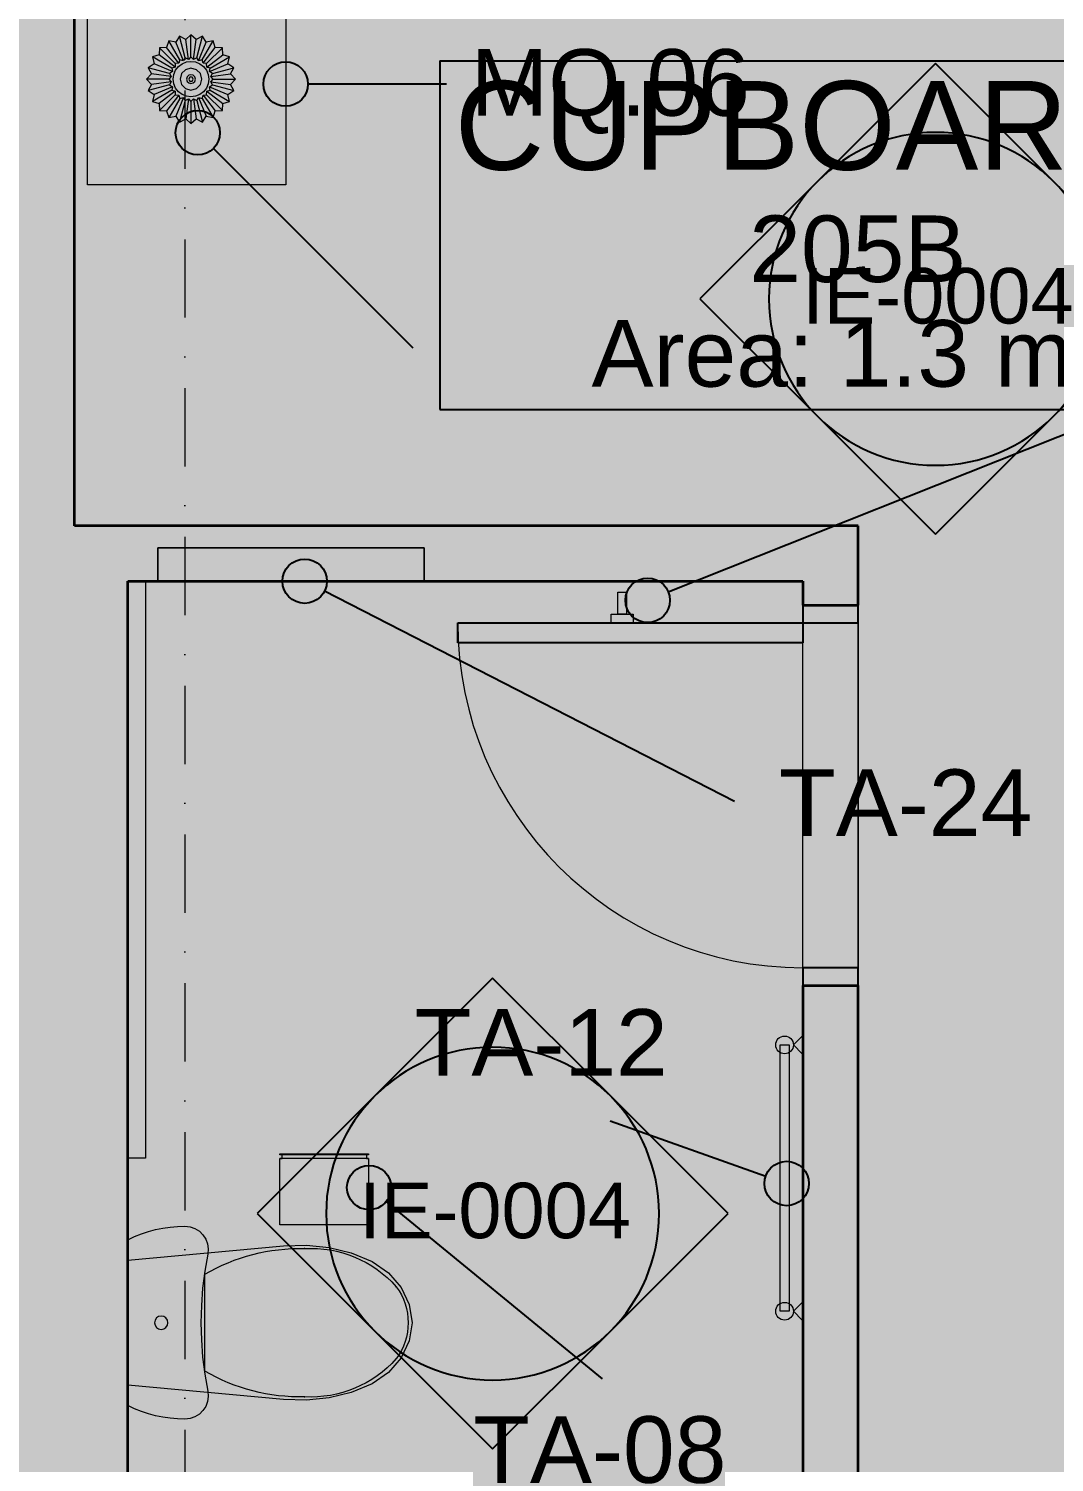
# Model space of a CAD drawing. Header units: millimetres. Extents: x -4040 to 97987, y -17467 to 39515.
# Drawn here: x 7998 to 10308, y 8986 to 12216 of the extents above; entities that cross this region are included whole.
import ezdxf
from ezdxf.enums import TextEntityAlignment as Align

# ---------------------------------------------------------------- set-up
doc = ezdxf.new("R2010")
doc.units = ezdxf.units.MM
doc.header["$MEASUREMENT"] = 0
doc.linetypes.add('Dot & Dashed', pattern=[335.138881, 176.388884, -88.194442, 0, -70.555556])
for name, color, linetype in [('A-Zz_20_10_90-T_TextFFEInternal', 7, 'Continuous'), ('A-Zz_60_50_30-P_MarkerInteriorElevation', 7, 'Continuous'), ('NewA-Ee_25_10-M_WallsInternal', 7, 'Continuous'), ('NewA-Ee_30_40-M_Floors', 7, 'Continuous'), ('NewA-Ee_40_20-M_GeneralFFAndEInternalEquipment', 7, 'Continuous'), ('NewA-Ee_40_20-M_GeneralFFAndEInternalMovable', 7, 'Continuous'), ('NewA-Ee_40_20-M_GeneralFFAndEInternalSanitary', 7, 'Continuous'), ('NewA-SL-M_SpacesInternal', 7, 'Continuous'), ('NewA-Ss_30_25-M_CeilingAndSoffitSystems', 7, 'Continuous'), ('NewA-Zz_20_10_90-T_TextFFEInternal', 7, 'Continuous'), ('NewA-Zz_35_40_80-M_GridStructural', 7, 'Continuous'), ('NewA-Zz_50_90_00-M_GrossInternal', 7, 'Continuous')]:
    doc.layers.add(name, color=color, linetype=linetype)
doc.styles.add('GENERATED_STYLE_1', font='')
doc.styles.get('GENERATED_STYLE_1').set_extended_font_data('Arial')

# ---------------------------------------------------------------- blocks, each defined once
blk = doc.blocks.new('Slab_1_2', base_point=(32250, 6550.5))
at = {"layer": 'NewA-Ee_30_40-M_Floors', "linetype": 'Continuous', "lineweight": 13}
blk.add_hatch(color=254, dxfattribs=at).paths.add_polyline_path([(32250, 6550.5), (32250, 12847.7), (34699.7, 12847.7), (34699.7, 15099.7), (150.3, 15099.7), (150.3, 6550.5)])
blk = doc.blocks.new('BEDROOM_205_8_3', base_point=(9682.7, 14565))
at = {"layer": 'NewA-SL-M_SpacesInternal', "color": 253, "linetype": 'Continuous', "lineweight": 13}
for p, q in [((8101.5, 15099.7), (8101.5, 11096.4)), ((8101.5, 11096.4), (8221.6, 11096.4)), ((8221.6, 11096.4), (9866.7, 11096.4)), ((9866.7, 11096.4), (9866.7, 8145.4))]:
    blk.add_line(p, q, dxfattribs=at)
at = {"layer": 'NewA-SL-M_SpacesInternal', "color": 5, "lineweight": 70, "style": 'GENERATED_STYLE_1'}
for tag, height, p in [('ROOM_NAME', 200, (9682.7, 14872.8)), ('ROOM_NUMBER', 150, (9682.7, 14570)), ('adj_text', 150, (9682.7, 14334.3))]:
    blk.add_attdef(tag, text='', height=height, dxfattribs=at).set_placement(p, align=Align.TOP_CENTER)
blk = doc.blocks.new('BATH_206_11_3', base_point=(8721.8, 7381.5))
at = {"layer": 'NewA-SL-M_SpacesInternal', "color": 253, "linetype": 'Continuous', "lineweight": 13}
for p, q in [((8889.2, 11046.4), (8289.2, 11046.4)), ((8289.2, 11046.4), (8289.2, 10971.4)), ((8889.2, 10971.4), (8889.2, 11046.4)), ((8229, 10971.4), (8221.6, 10971.4)), ((8221.6, 10971.4), (8221.6, 8145.4)), ((8289.2, 10971.4), (8229, 10971.4)), ((9741.7, 10971.4), (8889.2, 10971.4)), ((9741.7, 8439.2), (9741.7, 10971.4))]:
    blk.add_line(p, q, dxfattribs=at)
at = {"layer": 'NewA-SL-M_SpacesInternal', "color": 5, "lineweight": 70, "style": 'GENERATED_STYLE_1'}
for tag, height, p in [('ROOM_NAME', 200, (8721.8, 7689.4)), ('ROOM_NUMBER', 150, (8721.8, 7386.5)), ('adj_text', 150, (8721.8, 7150.8))]:
    blk.add_attdef(tag, text='', height=height, dxfattribs=at).set_placement(p, align=Align.TOP_CENTER)
blk = doc.blocks.new('CUPBOARD 1_205B_13_3', base_point=(9865.7, 11790.4))
at = {"layer": 'NewA-SL-M_SpacesInternal', "linetype": 'Continuous'}
for p, q in [((8924.1, 12144), (8924.1, 11829.7)), ((8924.1, 12144), (10807.3, 12144)), ((10807.3, 12144), (10807.3, 11829.7)), ((8924.1, 11829.7), (8924.1, 11594)), ((10807.3, 11829.7), (10807.3, 11594)), ((8924.1, 11594), (8924.1, 11358.3)), ((10807.3, 11594), (10807.3, 11358.3)), ((8924.1, 11358.3), (10807.3, 11358.3))]:
    blk.add_line(p, q, dxfattribs=at)
at = {"layer": 'NewA-SL-M_SpacesInternal', "color": 253, "linetype": 'Continuous', "lineweight": 13}
for p, q in [((11230.5, 10971.4), (11230.5, 9081)), ((11931.6, 10971.4), (11230.5, 10971.4)), ((11931.6, 9081), (11931.6, 10971.4)), ((11230.5, 9081), (11931.6, 9081))]:
    blk.add_line(p, q, dxfattribs=at)
at = {"layer": 'NewA-SL-M_SpacesInternal', "color": 5, "lineweight": 70, "style": 'GENERATED_STYLE_1'}
for tag, height, p in [('ROOM_NAME', 200, (9865.7, 12098.3)), ('ROOM_NUMBER', 150, (9865.7, 11795.4)), ('adj_text', 150, (9865.7, 11559.7))]:
    blk.add_attdef(tag, text='', height=height, dxfattribs=at).set_placement(p, align=Align.TOP_CENTER)
blk = doc.blocks.new('Slab_10_3', base_point=(8221.6, 8145.4))
at = {"layer": 'NewA-Ss_30_25-M_CeilingAndSoffitSystems', "linetype": 'Continuous', "lineweight": 0}
blk.add_hatch(color=255, dxfattribs=at).paths.add_polyline_path([(8221.6, 8145.4), (9741.7, 8145.4), (9741.7, 10971.4), (8221.6, 10971.4)])
at = {"layer": 'NewA-Ss_30_25-M_CeilingAndSoffitSystems', "color": 6, "linetype": 'Continuous', "lineweight": 13, "flags": 128}
blk.add_lwpolyline([(8221.6, 8145.4), (9741.7, 8145.4), (9741.7, 10971.4), (8221.6, 10971.4)], close=True, dxfattribs=at)
blk = doc.blocks.new('Slab_12_3', base_point=(8101.5, 15099.7))
at = {"layer": 'NewA-Ss_30_25-M_CeilingAndSoffitSystems', "linetype": 'Continuous', "lineweight": 0}
blk.add_hatch(color=255, dxfattribs=at).paths.add_polyline_path([(8101.5, 15099.7), (8101.5, 11096.4), (9866.7, 11096.4), (9866.7, 8145.4), (11105.5, 8145.4), (11105.5, 11096.4), (11931.6, 11096.4), (11931.6, 15099.7)])
at = {"layer": 'NewA-Ss_30_25-M_CeilingAndSoffitSystems', "color": 6, "linetype": 'Continuous', "lineweight": 13, "flags": 128}
blk.add_lwpolyline([(8101.5, 15099.7), (11931.6, 15099.7), (11931.6, 11096.4), (11105.5, 11096.4), (11105.5, 8145.4), (9866.7, 8145.4), (9866.7, 11096.4), (8101.5, 11096.4)], close=True, dxfattribs=at)
blk = doc.blocks.new('Wall_18_3', base_point=(7951.5, 15099.7))
at = {"layer": 'NewA-Ee_25_10-M_WallsInternal', "linetype": 'Continuous', "lineweight": 13}
blk.add_hatch(color=6, dxfattribs=at).paths.add_polyline_path([(7951.5, 11096.4), (8101.5, 11096.4), (8101.5, 15099.7), (7951.5, 15099.7)])
at = {"layer": 'NewA-Ee_25_10-M_WallsInternal', "color": 92, "linetype": 'Continuous', "lineweight": 35, "flags": 128}
blk.add_lwpolyline([(8101.5, 11096.4), (8101.5, 15099.7)], dxfattribs=at)
blk = doc.blocks.new('Wall_20_3', base_point=(9866.7, 11096.4))
at = {"layer": 'NewA-Ee_25_10-M_WallsInternal', "linetype": 'Continuous', "lineweight": 13}
blk.add_hatch(color=6, dxfattribs=at).paths.add_polyline_path([(9866.7, 11096.4), (8221.6, 11096.4), (8221.6, 10971.4), (9741.7, 10971.4)])
at = {"layer": 'NewA-Ee_25_10-M_WallsInternal', "color": 92, "linetype": 'Continuous', "lineweight": 35, "flags": 128}
for points in [[(9866.7, 11096.4), (8221.6, 11096.4)], [(8221.6, 10971.4), (9741.7, 10971.4)]]:
    blk.add_lwpolyline(points, dxfattribs=at)
blk = doc.blocks.new('Wall Niche Rectangular 19')
at = {"layer": 'NewA-Ee_25_10-M_WallsInternal', "color": 92, "linetype": 'Continuous', "lineweight": 35}
for p, q in [((-300, 0), (-300, -75)), ((300, 0), (-300, 0)), ((300, -75), (300, 0)), ((-300, -75), (300, -75))]:
    blk.add_line(p, q, dxfattribs=at)
at = {"layer": 'NewA-Ee_25_10-M_WallsInternal', "linetype": 'Continuous'}
blk.add_line((-300, 0), (300, 0), dxfattribs=at)
blk = doc.blocks.new('Wall_21_3', base_point=(8229, 11096.4))
at = {"layer": 'NewA-Ee_25_10-M_WallsInternal', "linetype": 'Continuous', "lineweight": 13}
blk.add_hatch(color=6, dxfattribs=at).paths.add_polyline_path([(8229, 11096.4), (6176.5, 11096.4), (6301.5, 10971.4), (7154, 10971.4), (7154, 11046.4), (7754, 11046.4), (7754, 10971.4), (8229, 10971.4)])
at = {"layer": 'NewA-Ee_25_10-M_WallsInternal', "color": 92, "linetype": 'Continuous', "lineweight": 35}
for p, q in [((7754, 11046.4), (7154, 11046.4)), ((7154, 10971.4), (7154, 11046.4)), ((7754, 10971.4), (7754, 11046.4))]:
    blk.add_line(p, q, dxfattribs=at)
at = {"layer": 'NewA-Ee_25_10-M_WallsInternal', "color": 92, "linetype": 'Continuous', "lineweight": 35, "flags": 128}
for points in [[(7951.5, 11096.4), (6176.5, 11096.4)], [(8229, 11096.4), (8101.5, 11096.4)], [(6301.5, 10971.4), (7154, 10971.4)], [(7754, 10971.4), (7821.6, 10971.4)], [(8221.6, 10971.4), (8229, 10971.4)]]:
    blk.add_lwpolyline(points, dxfattribs=at)
at = {"layer": 'NewA-Ee_25_10-M_WallsInternal', "linetype": 'Continuous', "zscale": 1000, "rotation": 180}
blk.add_blockref('Wall Niche Rectangular 19', (7454, 10971.4), dxfattribs=at)
blk = doc.blocks.new('Door 19_5')
at = {"layer": 'NewA-Ee_25_10-M_WallsInternal', "linetype": 'Continuous', "lineweight": 13}
for points in [[(388.5, 777), (343.5, 777), (343.5, 0), (388.5, 0)], [(-388.5, -125), (-388.5, 0), (-428.5, 0), (-428.5, -125)], [(428.5, -125), (428.5, 0), (388.5, 0), (388.5, -125)]]:
    blk.add_hatch(color=255, dxfattribs=at).paths.add_polyline_path(points)
at = {"layer": 'NewA-Ee_25_10-M_WallsInternal', "linetype": 'Continuous'}
for p, q in [((343.5, 0), (343.5, 777)), ((343.5, 777), (388.5, 777)), ((388.5, 777), (388.5, 0)), ((-388.5, 0), (-428.5, 0)), ((-428.5, 0), (-428.5, -125)), ((-388.5, -125), (-388.5, 0)), ((388.5, 0), (343.5, 0)), ((428.5, 0), (388.5, 0)), ((388.5, 0), (388.5, -125)), ((428.5, -125), (428.5, 0)), ((-428.5, -125), (-388.5, -125)), ((388.5, -125), (428.5, -125))]:
    blk.add_line(p, q, dxfattribs=at)
at = {"layer": 'NewA-Ee_25_10-M_WallsInternal', "color": 92, "linetype": 'Continuous', "lineweight": 35}
for p, q in [((-428.5, 0), (-428.5, -125)), ((428.5, 0), (428.5, -125))]:
    blk.add_line(p, q, dxfattribs=at)
at = {"layer": 'NewA-Ee_25_10-M_WallsInternal', "color": 6, "linetype": 'Continuous', "lineweight": 13}
blk.add_arc((388.5, 0), 777, 90, 180, dxfattribs=at)
blk = doc.blocks.new('Wall_22_3', base_point=(9866.7, 11096.4))
at = {"layer": 'NewA-Ee_25_10-M_WallsInternal', "linetype": 'Continuous', "lineweight": 13}
for points in [[(9741.7, 10917.6), (9866.7, 10917.6), (9866.7, 11096.4), (9741.7, 10971.4)], [(9741.7, 10060.6), (9741.7, 8145.4), (9866.7, 8145.4), (9866.7, 10060.6)]]:
    blk.add_hatch(color=6, dxfattribs=at).paths.add_polyline_path(points)
at = {"layer": 'NewA-Ee_25_10-M_WallsInternal', "color": 92, "linetype": 'Continuous', "lineweight": 35}
for p, q in [((9741.7, 10917.6), (9866.7, 10917.6)), ((9741.7, 10060.6), (9866.7, 10060.6))]:
    blk.add_line(p, q, dxfattribs=at)
at = {"layer": 'NewA-Ee_25_10-M_WallsInternal', "color": 92, "linetype": 'Continuous', "lineweight": 35, "flags": 128}
for points in [[(9866.7, 10917.6), (9866.7, 11096.4)], [(9741.7, 10971.4), (9741.7, 10917.6)], [(9741.7, 10060.6), (9741.7, 8145.4)], [(9866.7, 8145.4), (9866.7, 10060.6)]]:
    blk.add_lwpolyline(points, dxfattribs=at)
at = {"layer": 'NewA-Ee_25_10-M_WallsInternal', "linetype": 'Continuous', "zscale": 1000, "rotation": 89.99999999999997}
blk.add_blockref('Door 19_5', (9741.7, 10489.1), dxfattribs=at)
blk = doc.blocks.new('Wall_24_3', base_point=(8221.6, 11096.4))
at = {"layer": 'NewA-Ee_25_10-M_WallsInternal', "linetype": 'Continuous', "lineweight": 13}
blk.add_hatch(color=6, dxfattribs=at).paths.add_polyline_path([(7821.6, 10971.4), (7821.6, 8145.4), (8221.6, 8145.4), (8221.6, 10971.4)])
at = {"layer": 'NewA-Ee_25_10-M_WallsInternal', "color": 92, "linetype": 'Continuous', "lineweight": 35, "flags": 128}
for points in [[(7821.6, 10971.4), (7821.6, 8145.4)], [(8221.6, 8145.4), (8221.6, 10971.4)]]:
    blk.add_lwpolyline(points, dxfattribs=at)
blk = doc.blocks.new('Morph_12_3')
at = {"layer": 'NewA-Ee_40_20-M_GeneralFFAndEInternalMovable', "color": 6, "linetype": 'Continuous', "lineweight": 13, "flags": 128}
for points in [[(8313.7, 12189.1), (8308.9, 12173.9)], [(8338.7, 12145.8), (8313.7, 12189.1)], [(8329.2, 12185.7), (8313.7, 12189.1)], [(8337.8, 12199.1), (8329.2, 12185.7)], [(8346.5, 12144.1), (8329.2, 12185.7)], [(8350.7, 12150.8), (8337.8, 12199.1)], [(8351.9, 12191.7), (8337.8, 12199.1)], [(8363.7, 12202.5), (8351.9, 12191.7)], [(8357.8, 12147.1), (8351.9, 12191.7)], [(8375.4, 12191.7), (8363.7, 12202.5)], [(8363.7, 12152.5), (8363.7, 12202.5)], [(8369.6, 12147.1), (8375.4, 12191.7)], [(8389.6, 12199.1), (8375.4, 12191.7)], [(8376.6, 12150.8), (8389.6, 12199.1)], [(8380.9, 12144.1), (8398.1, 12185.7)], [(8388.7, 12145.8), (8413.7, 12189.1)], [(8398.1, 12185.7), (8389.6, 12199.1)], [(8413.7, 12189.1), (8398.1, 12185.7)], [(8418.5, 12173.9), (8413.7, 12189.1)], [(8292.3, 12157.3), (8277.1, 12152.5)], [(8277.1, 12152.5), (8280.5, 12137)], [(8320.4, 12127.5), (8277.1, 12152.5)], [(8293, 12173.2), (8292.3, 12157.3)], [(8328, 12129.9), (8292.3, 12157.3)], [(8308.9, 12173.9), (8293, 12173.2)], [(8328.3, 12137.9), (8293, 12173.2)], [(8336.3, 12138.2), (8308.9, 12173.9)], [(8338.7, 12145.8), (8336.3, 12138.2)], [(8346.5, 12144.1), (8338.7, 12145.8)], [(8350.7, 12150.8), (8346.5, 12144.1)], [(8357.8, 12147.1), (8350.7, 12150.8)], [(8363.7, 12152.5), (8357.8, 12147.1)], [(8369.6, 12147.1), (8363.7, 12152.5)], [(8376.6, 12150.8), (8369.6, 12147.1)], [(8380.9, 12144.1), (8376.6, 12150.8)], [(8388.7, 12145.8), (8380.9, 12144.1)], [(8391.1, 12138.2), (8388.7, 12145.8)], [(8391.1, 12138.2), (8418.5, 12173.9)], [(8399, 12137.9), (8434.4, 12173.2)], [(8399.4, 12129.9), (8435.1, 12157.3)], [(8407, 12127.5), (8450.3, 12152.5)], [(8434.4, 12173.2), (8418.5, 12173.9)], [(8435.1, 12157.3), (8434.4, 12173.2)], [(8450.3, 12152.5), (8435.1, 12157.3)], [(8446.8, 12137), (8450.3, 12152.5)], [(8274.5, 12114.3), (8263.7, 12102.5)], [(8280.5, 12137), (8267.1, 12128.4)], [(8267.1, 12128.4), (8274.5, 12114.3)], [(8315.4, 12115.5), (8267.1, 12128.4)], [(8319.1, 12108.4), (8274.5, 12114.3)], [(8322.1, 12119.7), (8280.5, 12137)], [(8322.1, 12119.7), (8315.4, 12115.5)], [(8315.4, 12115.5), (8319.1, 12108.4)], [(8328, 12129.9), (8320.4, 12127.5)], [(8320.4, 12127.5), (8322.1, 12119.7)], [(8328.3, 12137.9), (8328, 12129.9)], [(8336.3, 12138.2), (8328.3, 12137.9)], [(8342.3, 12114.9), (8339, 12102.5)], [(8351.3, 12123.9), (8342.3, 12114.9)], [(8363.7, 12127.2), (8351.3, 12123.9)], [(8376, 12123.9), (8363.7, 12127.2)], [(8385.1, 12114.9), (8376, 12123.9)], [(8388.4, 12102.5), (8385.1, 12114.9)], [(8399, 12137.9), (8391.1, 12138.2)], [(8399.4, 12129.9), (8399, 12137.9)], [(8407, 12127.5), (8399.4, 12129.9)], [(8405.3, 12119.7), (8446.8, 12137)], [(8405.3, 12119.7), (8407, 12127.5)], [(8412, 12115.5), (8405.3, 12119.7)], [(8408.3, 12108.4), (8412, 12115.5)], [(8408.3, 12108.4), (8452.9, 12114.3)], [(8412, 12115.5), (8460.3, 12128.4)], [(8460.3, 12128.4), (8446.8, 12137)], [(8452.9, 12114.3), (8460.3, 12128.4)], [(8463.7, 12102.5), (8452.9, 12114.3)], [(8263.7, 12102.5), (8274.5, 12090.8)], [(8313.7, 12102.5), (8263.7, 12102.5)], [(8274.5, 12090.8), (8267.1, 12076.6)], [(8315.4, 12089.6), (8267.1, 12076.6)], [(8319.1, 12096.6), (8274.5, 12090.8)], [(8322.1, 12085.3), (8280.5, 12068.1)], [(8319.1, 12108.4), (8313.7, 12102.5)], [(8313.7, 12102.5), (8319.1, 12096.6)], [(8319.1, 12096.6), (8315.4, 12089.6)], [(8315.4, 12089.6), (8322.1, 12085.3)], [(8322.1, 12085.3), (8320.4, 12077.5)], [(8339, 12102.5), (8342.3, 12090.2)], [(8342.3, 12090.2), (8351.3, 12081.1)], [(8351.3, 12081.1), (8363.7, 12077.8)], [(8355, 12107.5), (8353.7, 12102.5)], [(8353.7, 12102.5), (8355, 12097.5)], [(8358.7, 12111.2), (8355, 12107.5)], [(8355, 12097.5), (8358.7, 12093.9)], [(8363.7, 12112.5), (8358.7, 12111.2)], [(8359.4, 12105), (8358.7, 12102.5)], [(8358.7, 12102.5), (8359.4, 12100)], [(8358.7, 12093.9), (8363.7, 12092.5)], [(8361.2, 12106.8), (8359.4, 12105)], [(8359.4, 12100), (8361.2, 12098.2)], [(8363.7, 12107.5), (8361.2, 12106.8)], [(8361.2, 12098.2), (8363.7, 12097.5)], [(8368.7, 12111.2), (8363.7, 12112.5)], [(8366.2, 12106.8), (8363.7, 12107.5)], [(8363.7, 12097.5), (8366.2, 12098.2)], [(8363.7, 12092.5), (8368.7, 12093.9)], [(8363.7, 12077.8), (8376, 12081.1)], [(8368, 12105), (8366.2, 12106.8)], [(8366.2, 12098.2), (8368, 12100)], [(8368.7, 12102.5), (8368, 12105)], [(8368, 12100), (8368.7, 12102.5)], [(8372.3, 12107.5), (8368.7, 12111.2)], [(8368.7, 12093.9), (8372.3, 12097.5)], [(8373.7, 12102.5), (8372.3, 12107.5)], [(8372.3, 12097.5), (8373.7, 12102.5)], [(8376, 12081.1), (8385.1, 12090.2)], [(8385.1, 12090.2), (8388.4, 12102.5)], [(8405.3, 12085.3), (8412, 12089.6)], [(8405.3, 12085.3), (8446.8, 12068.1)], [(8407, 12077.5), (8405.3, 12085.3)], [(8413.7, 12102.5), (8408.3, 12108.4)], [(8408.3, 12096.6), (8413.7, 12102.5)], [(8412, 12089.6), (8408.3, 12096.6)], [(8408.3, 12096.6), (8452.9, 12090.8)], [(8412, 12089.6), (8460.3, 12076.6)], [(8413.7, 12102.5), (8463.7, 12102.5)], [(8452.9, 12090.8), (8463.7, 12102.5)], [(8460.3, 12076.6), (8452.9, 12090.8)], [(8267.1, 12076.6), (8280.5, 12068.1)], [(8320.4, 12077.5), (8277.1, 12052.5)], [(8280.5, 12068.1), (8277.1, 12052.5)], [(8277.1, 12052.5), (8292.3, 12047.7)], [(8328, 12075.1), (8292.3, 12047.7)], [(8328.3, 12067.2), (8293, 12031.8)], [(8336.3, 12066.8), (8308.9, 12031.1)], [(8338.7, 12059.2), (8313.7, 12015.9)], [(8320.4, 12077.5), (8328, 12075.1)], [(8328, 12075.1), (8328.3, 12067.2)], [(8328.3, 12067.2), (8336.3, 12066.8)], [(8346.5, 12060.9), (8329.2, 12019.4)], [(8336.3, 12066.8), (8338.7, 12059.2)], [(8350.7, 12054.2), (8337.8, 12005.9)], [(8338.7, 12059.2), (8346.5, 12060.9)], [(8346.5, 12060.9), (8350.7, 12054.2)], [(8350.7, 12054.2), (8357.8, 12057.9)], [(8357.8, 12057.9), (8351.9, 12013.3)], [(8357.8, 12057.9), (8363.7, 12052.5)], [(8363.7, 12052.5), (8369.6, 12057.9)], [(8363.7, 12052.5), (8363.7, 12002.5)], [(8369.6, 12057.9), (8375.4, 12013.3)], [(8369.6, 12057.9), (8376.6, 12054.2)], [(8376.6, 12054.2), (8380.9, 12060.9)], [(8376.6, 12054.2), (8389.6, 12005.9)], [(8380.9, 12060.9), (8398.1, 12019.4)], [(8380.9, 12060.9), (8388.7, 12059.2)], [(8388.7, 12059.2), (8391.1, 12066.8)], [(8388.7, 12059.2), (8413.7, 12015.9)], [(8391.1, 12066.8), (8399, 12067.2)], [(8391.1, 12066.8), (8418.5, 12031.1)], [(8399, 12067.2), (8399.4, 12075.1)], [(8399, 12067.2), (8434.4, 12031.8)], [(8399.4, 12075.1), (8407, 12077.5)], [(8399.4, 12075.1), (8435.1, 12047.7)], [(8407, 12077.5), (8450.3, 12052.5)], [(8435.1, 12047.7), (8450.3, 12052.5)], [(8446.8, 12068.1), (8460.3, 12076.6)], [(8450.3, 12052.5), (8446.8, 12068.1)], [(8292.3, 12047.7), (8293, 12031.8)], [(8293, 12031.8), (8308.9, 12031.1)], [(8308.9, 12031.1), (8313.7, 12015.9)], [(8313.7, 12015.9), (8329.2, 12019.4)], [(8329.2, 12019.4), (8337.8, 12005.9)], [(8389.6, 12005.9), (8398.1, 12019.4)], [(8398.1, 12019.4), (8413.7, 12015.9)], [(8413.7, 12015.9), (8418.5, 12031.1)], [(8418.5, 12031.1), (8434.4, 12031.8)], [(8434.4, 12031.8), (8435.1, 12047.7)], [(8337.8, 12005.9), (8351.9, 12013.3)], [(8351.9, 12013.3), (8363.7, 12002.5)], [(8363.7, 12002.5), (8375.4, 12013.3)], [(8375.4, 12013.3), (8389.6, 12005.9)]]:
    blk.add_lwpolyline(points, dxfattribs=at)
blk.add_lwpolyline([(8329, 12082.5), (8325.1, 12092.2), (8323.7, 12102.5), (8325.1, 12112.9), (8329, 12122.5), (8335.4, 12130.8), (8343.7, 12137.2), (8353.3, 12141.2), (8363.7, 12142.5), (8374, 12141.2), (8383.7, 12137.2), (8392, 12130.8), (8398.3, 12122.5), (8402.3, 12112.9), (8403.7, 12102.5), (8402.3, 12092.2), (8398.3, 12082.5), (8392, 12074.2), (8383.7, 12067.9), (8374, 12063.9), (8363.7, 12062.5), (8353.3, 12063.9), (8343.7, 12067.9), (8335.4, 12074.2)], close=True, dxfattribs=at)
blk = doc.blocks.new('Standard grid marker')
at = {"layer": 'NewA-Zz_35_40_80-M_GridStructural', "color": 6, "linetype": 'Dot & Dashed', "lineweight": 13}
blk.add_line((1000, 0), (18130.8, 0), dxfattribs=at)
at = {"layer": 'NewA-Zz_35_40_80-M_GridStructural', "style": 'GENERATED_STYLE_1'}
blk.add_attdef('AC_MarkerText_1', text='', height=250, rotation=90, dxfattribs=at).set_placement((-250, 14.3), align=Align.MIDDLE_CENTER)
blk = doc.blocks.new('Rectangular Table 01 19')
at = {"layer": 'NewA-Ee_40_20-M_GeneralFFAndEInternalMovable', "color": 1, "linetype": 'Continuous', "lineweight": 18}
for p, q in [((446.6, 446.6), (0, 446.6)), ((0, 446.6), (0, 0)), ((446.6, 0), (446.6, 446.6)), ((0, 0), (446.6, 0))]:
    blk.add_line(p, q, dxfattribs=at)
blk = doc.blocks.new('Wall Hanging Rack 19')
at = {"layer": 'NewA-Ee_40_20-M_GeneralFFAndEInternalEquipment', "color": 1, "linetype": 'Continuous', "lineweight": 18}
for p, q in [((25, 0), (-25, 0)), ((-25, 0), (-25, -20)), ((25, -20), (25, 0)), ((-25, -20), (25, -20)), ((10, -20), (-10, -20)), ((-10, -20), (-10, -70)), ((10, -70), (10, -20)), ((-10, -70), (10, -70))]:
    blk.add_line(p, q, dxfattribs=at)
blk = doc.blocks.new('Towel Rack 19')
at = {"layer": 'NewA-Ee_40_20-M_GeneralFFAndEInternalEquipment', "color": 1, "linetype": 'Continuous', "lineweight": 18}
for p, q in [((-280, 0), (-320, 0)), ((-320, 0), (-300, -20)), ((-300, -20), (-280, 0)), ((320, 0), (280, 0)), ((280, 0), (300, -20)), ((300, -20), (320, 0)), ((300, -30), (-300, -30)), ((-300, -30), (-300, -50)), ((300, -50), (300, -30)), ((-300, -50), (300, -50))]:
    blk.add_line(p, q, dxfattribs=at)
for centre, start, end in [((-300, -40), 0, 180), ((300, -40), 0, 180), ((-300, -40), 180, 0), ((300, -40), 180, 0)]:
    blk.add_arc(centre, 20, start, end, dxfattribs=at)
blk = doc.blocks.new('Toilet Paper Dispenser 19')
at = {"layer": 'NewA-Ee_40_20-M_GeneralFFAndEInternalEquipment', "color": 1, "linetype": 'Continuous', "lineweight": 18}
for p, q in [((200, 0), (0, 0)), ((0, 0), (0, -2)), ((200, -2), (200, 0)), ((0, -2), (5, -2)), ((0, -2), (200, -2)), ((5, -10), (0, -10)), ((0, -10), (0, -160)), ((0, -10), (200, -10)), ((5, -2), (5, -10)), ((195, -10), (195, -2)), ((195, -2), (200, -2)), ((200, -10), (195, -10)), ((200, -160), (200, -10)), ((0, -160), (200, -160))]:
    blk.add_line(p, q, dxfattribs=at)
blk = doc.blocks.new('Cabinet Wall Single Door 19')
at = {"layer": 'NewA-Ee_40_20-M_GeneralFFAndEInternalEquipment', "color": 1, "linetype": 'Continuous', "lineweight": 18}
for p, q in [((600, 75), (0, 75)), ((0, 75), (0, 0)), ((600, 0), (600, 75)), ((0, 0), (600, 0))]:
    blk.add_line(p, q, dxfattribs=at)
blk = doc.blocks.new('WC 19')
at = {"layer": 'NewA-Ee_40_20-M_GeneralFFAndEInternalSanitary', "color": 1, "linetype": 'Continuous', "lineweight": 18}
for p, q in [((-186.8, -25), (-193.9, -40.1)), ((186.8, -25), (-186.8, -25)), ((-141, -25), (-173.3, -375.4)), ((141, -25), (-141, -25)), ((173.3, -375.4), (141, -25)), ((193.9, -40.1), (186.8, -25)), ((-200.1, -55.5), (-205.4, -71.3)), ((-193.9, -40.1), (-200.1, -55.5)), ((200.1, -55.5), (193.9, -40.1)), ((205.4, -71.3), (200.1, -55.5)), ((-209.7, -87.4), (-213.1, -103.7)), ((-205.4, -71.3), (-209.7, -87.4)), ((209.7, -87.4), (205.4, -71.3)), ((213.1, -103.7), (209.7, -87.4)), ((-215.5, -120.2), (-217, -136.8)), ((-213.1, -103.7), (-215.5, -120.2)), ((215.5, -120.2), (213.1, -103.7)), ((217, -136.8), (215.5, -120.2)), ((-217, -136.8), (-217.5, -153.5)), ((-217.5, -153.5), (-216.2, -165)), ((216.2, -165), (217.5, -153.5)), ((217.5, -153.5), (217, -136.8)), ((-216.2, -165), (-212.4, -176)), ((-212.4, -176), (-206.3, -185.9)), ((-206.3, -185.9), (-198.2, -194.1)), ((-116.2, -198.2), (-77.6, -193.3)), ((-77.6, -193.3), (-38.9, -190.4)), ((-38.9, -190.4), (0, -189.4)), ((0, -189.4), (38.9, -190.4)), ((38.9, -190.4), (77.6, -193.3)), ((77.6, -193.3), (116.2, -198.2)), ((198.2, -194.1), (206.3, -185.9)), ((206.3, -185.9), (212.4, -176)), ((212.4, -176), (216.2, -165)), ((-198.2, -194.1), (-188.5, -200.5)), ((-188.5, -200.5), (-177.6, -204.5)), ((-177.6, -204.5), (-166.1, -206)), ((-166.1, -206), (-154.5, -205)), ((-154.5, -205), (-116.2, -198.2)), ((0, -198), (-108.9, -198)), ((108.9, -198), (0, -198)), ((116.2, -198.2), (154.5, -205)), ((154.5, -205), (166.1, -206)), ((166.1, -206), (177.6, -204.5)), ((177.6, -204.5), (188.5, -200.5)), ((188.5, -200.5), (198.2, -194.1)), ((-173.3, -375.4), (-174.9, -427.1)), ((174.9, -427.1), (173.3, -375.4)), ((-174.9, -427.1), (-169.4, -478.4)), ((169.4, -478.4), (174.9, -427.1)), ((-169.4, -478.4), (-157, -528.2)), ((157, -528.2), (169.4, -478.4)), ((-157, -528.2), (-138, -575.1)), ((138, -575.1), (157, -528.2)), ((-138, -575.1), (-112.4, -612.3)), ((112.4, -612.3), (138, -575.1)), ((-112.4, -612.3), (-79.4, -640.8)), ((79.4, -640.8), (112.4, -612.3)), ((-79.4, -640.8), (-41, -658.8)), ((41, -658.8), (79.4, -640.8)), ((81.1, -629.6), (81.1, -629.6)), ((-41, -658.8), (0, -665)), ((0, -656.4), (0, -656.4)), ((0, -665), (41, -658.8))]:
    blk.add_line(p, q, dxfattribs=at)
blk.add_circle((0, -100), 15, dxfattribs=at)
for centre, radius, start, end in [((258.1, -412.9), 425.4, 149.6518, 181.3539), ((-258.1, -412.9), 425.4, 358.6461, 30.3482), ((89.5, -437.3), 257, 176.8048, 228.4245), ((-89.5, -437.3), 257, 311.5755, 3.1952), ((0.8, -517.8), 138.6, 233.7772, 269.6644), ((-0.8, -517.8), 138.6, 270.3356, 306.2228)]:
    blk.add_arc(centre, radius, start, end, dxfattribs=at)
for p in [(108.9, -198), (-167, -423), (167, -423), (-81.1, -629.6)]:
    blk.add_point(p, dxfattribs=at)
blk = doc.blocks.new('Mirror 19_3')
at = {"layer": 'NewA-Ee_40_20-M_GeneralFFAndEInternalEquipment', "color": 1, "linetype": 'Continuous', "lineweight": 18}
for p, q in [((1300, 40), (0, 40)), ((0, 40), (0, 0)), ((1300, 40), (0, 40)), ((0, 40), (0, 0)), ((1300, 0), (1300, 40)), ((1300, 0), (1300, 40)), ((0, 0), (1300, 0)), ((0, 0), (1300, 0))]:
    blk.add_line(p, q, dxfattribs=at)
blk = doc.blocks.new('Line_7_3', base_point=(8939.6, 12091.5))
at = {"layer": 'NewA-Zz_20_10_90-T_TextFFEInternal', "linetype": 'Continuous'}
blk.add_hatch(color=256, dxfattribs=at).paths.add_polyline_path([(8627, 12091.5), (8623.1, 12110.7), (8612.3, 12126.9), (8596.1, 12137.7), (8577, 12141.5), (8557.8, 12137.7), (8541.6, 12126.9), (8530.8, 12110.7), (8527, 12091.5), (8530.8, 12072.4), (8541.6, 12056.2), (8557.8, 12045.3), (8577, 12041.5), (8596.1, 12045.3), (8612.3, 12056.2), (8623.1, 12072.4)])
blk.add_line((8939.6, 12091.5), (8627, 12091.5), dxfattribs=at)
blk.add_circle((8577, 12091.5), 50, dxfattribs=at)
blk = doc.blocks.new('Line_8_3', base_point=(8864.4, 11496.4))
at = {"layer": 'NewA-Zz_20_10_90-T_TextFFEInternal', "linetype": 'Continuous'}
blk.add_hatch(color=256, dxfattribs=at).paths.add_polyline_path([(8429, 11981.9), (8425.2, 12001), (8414.3, 12017.2), (8398.1, 12028.1), (8379, 12031.9), (8359.8, 12028.1), (8343.6, 12017.2), (8332.8, 12001), (8329, 11981.9), (8332.8, 11962.8), (8343.6, 11946.5), (8359.8, 11935.7), (8379, 11931.9), (8398.1, 11935.7), (8414.3, 11946.5), (8425.2, 11962.8)])
blk.add_line((8864.4, 11496.4), (8414.3, 11946.5), dxfattribs=at)
blk.add_circle((8379, 11981.9), 50, dxfattribs=at)
blk = doc.blocks.new('Line_17_3', base_point=(9290.9, 9174.2))
at = {"layer": 'NewA-Zz_20_10_90-T_TextFFEInternal', "linetype": 'Continuous'}
blk.add_hatch(color=256, dxfattribs=at).paths.add_polyline_path([(8815, 9605.2), (8811.2, 9624.4), (8800.3, 9640.6), (8784.1, 9651.4), (8765, 9655.2), (8745.8, 9651.4), (8729.6, 9640.6), (8718.8, 9624.4), (8715, 9605.2), (8718.8, 9586.1), (8729.6, 9569.9), (8745.8, 9559), (8765, 9555.2), (8784.1, 9559), (8800.3, 9569.9), (8811.2, 9586.1)])
blk.add_line((9290.9, 9174.2), (8803.6, 9573.5), dxfattribs=at)
blk.add_circle((8765, 9605.2), 50, dxfattribs=at)
blk = doc.blocks.new('Line_18_3', base_point=(9587.8, 10475.4))
at = {"layer": 'NewA-Zz_20_10_90-T_TextFFEInternal', "linetype": 'Continuous'}
blk.add_hatch(color=256, dxfattribs=at).paths.add_polyline_path([(8669.8, 10971.4), (8666, 10990.5), (8655.1, 11006.7), (8638.9, 11017.6), (8619.8, 11021.4), (8600.7, 11017.6), (8584.4, 11006.7), (8573.6, 10990.5), (8569.8, 10971.4), (8573.6, 10952.2), (8584.4, 10936), (8600.7, 10925.2), (8619.8, 10921.4), (8638.9, 10925.2), (8655.1, 10936), (8666, 10952.2)])
blk.add_line((9587.8, 10475.4), (8664.3, 10948.6), dxfattribs=at)
blk.add_circle((8619.8, 10971.4), 50, dxfattribs=at)
blk = doc.blocks.new('Line_19_3', base_point=(10438.6, 11344.9))
at = {"layer": 'NewA-Zz_20_10_90-T_TextFFEInternal', "linetype": 'Continuous'}
blk.add_hatch(color=256, dxfattribs=at).paths.add_polyline_path([(9442.4, 10928.3), (9438.6, 10947.4), (9427.7, 10963.7), (9411.5, 10974.5), (9392.4, 10978.3), (9373.2, 10974.5), (9357, 10963.7), (9346.2, 10947.4), (9342.4, 10928.3), (9346.2, 10909.2), (9357, 10892.9), (9373.2, 10882.1), (9392.4, 10878.3), (9411.5, 10882.1), (9427.7, 10892.9), (9438.6, 10909.2)])
blk.add_line((10438.6, 11344.9), (9438.8, 10946.8), dxfattribs=at)
blk.add_circle((9392.4, 10928.3), 50, dxfattribs=at)
blk = doc.blocks.new('Line_20_3', base_point=(9307.8, 9755.8))
at = {"layer": 'NewA-Zz_20_10_90-T_TextFFEInternal', "linetype": 'Continuous'}
blk.add_hatch(color=256, dxfattribs=at).paths.add_polyline_path([(9755.4, 9614.4), (9751.6, 9633.5), (9740.8, 9649.7), (9724.6, 9660.5), (9705.4, 9664.4), (9686.3, 9660.5), (9670.1, 9649.7), (9659.3, 9633.5), (9655.4, 9614.4), (9659.3, 9595.2), (9670.1, 9579), (9686.3, 9568.2), (9705.4, 9564.4), (9724.6, 9568.2), (9740.8, 9579), (9751.6, 9595.2)])
blk.add_line((9307.8, 9755.8), (9658.3, 9631.1), dxfattribs=at)
blk.add_circle((9705.4, 9614.4), 50, dxfattribs=at)
blk = doc.blocks.new('Interior Elevation_1_3', base_point=(8135.7, 10404.7))
at = {"layer": 'A-Zz_60_50_30-P_MarkerInteriorElevation', "linetype": 'Continuous'}
for points in [[(9308.3, 9811.8), (9043.1, 10076.9), (8778, 9811.8, -0.414214)], [(8778, 9811.8), (8512.8, 9546.6), (8778, 9281.4, -0.414214)], [(9308.3, 9281.4), (9573.5, 9546.6), (9308.3, 9811.8, -0.414214)], [(8778, 9281.4), (9043.1, 9016.3), (9308.3, 9281.4, -0.414214)]]:
    blk.add_hatch(color=256, dxfattribs=at).paths.add_polyline_path(points)
for p, q in [((9043.1, 10076.9), (8778, 9811.8)), ((9308.3, 9811.8), (9043.1, 10076.9)), ((8778, 9811.8), (8512.8, 9546.6)), ((9573.5, 9546.6), (9308.3, 9811.8)), ((8512.8, 9546.6), (8778, 9281.4)), ((9308.3, 9281.4), (9573.5, 9546.6)), ((8778, 9281.4), (9043.1, 9016.3)), ((9043.1, 9016.3), (9308.3, 9281.4))]:
    blk.add_line(p, q, dxfattribs=at)
for start, end in [(0, 180), (180, 0)]:
    blk.add_arc((9043.1, 9546.6), 375, start, end, dxfattribs=at)
at = {"layer": 'A-Zz_60_50_30-P_MarkerInteriorElevation', "color": 5, "lineweight": 70, "insert": (8742.9, 9552.7), "char_height": 125, "attachment_point": 4, "style": 'GENERATED_STYLE_1'}
blk.add_mtext('\\A1;{\\fArial|b0|i0|c0|p34;IE-0004}', dxfattribs=at)
blk = doc.blocks.new('Interior Elevation_2_3', base_point=(7928.4, 13939.6))
at = {"layer": 'A-Zz_60_50_30-P_MarkerInteriorElevation', "linetype": 'Continuous'}
for points in [[(10305.7, 11872.7), (10040.6, 12137.9), (9775.4, 11872.7, -0.414214)], [(9775.4, 11872.7), (9510.2, 11607.5), (9775.4, 11342.4, -0.414214)], [(10305.7, 11342.4), (10570.9, 11607.5), (10305.7, 11872.7, -0.414214)], [(9775.4, 11342.4), (10040.6, 11077.2), (10305.7, 11342.4, -0.414214)]]:
    blk.add_hatch(color=256, dxfattribs=at).paths.add_polyline_path(points)
for p, q in [((10040.6, 12137.9), (9775.4, 11872.7)), ((10305.7, 11872.7), (10040.6, 12137.9)), ((9775.4, 11872.7), (9510.2, 11607.5)), ((10570.9, 11607.5), (10305.7, 11872.7)), ((9510.2, 11607.5), (9775.4, 11342.4)), ((10305.7, 11342.4), (10570.9, 11607.5)), ((9775.4, 11342.4), (10040.6, 11077.2)), ((10040.6, 11077.2), (10305.7, 11342.4))]:
    blk.add_line(p, q, dxfattribs=at)
for start, end in [(0, 180), (180, 0)]:
    blk.add_arc((10040.6, 11607.5), 375, start, end, dxfattribs=at)
at = {"layer": 'A-Zz_60_50_30-P_MarkerInteriorElevation', "color": 5, "lineweight": 70, "insert": (9740.3, 11613.6), "char_height": 125, "attachment_point": 4, "style": 'GENERATED_STYLE_1'}
blk.add_mtext('\\A1;{\\fArial|b0|i0|c0|p34;IE-0004}', dxfattribs=at)
blk = doc.blocks.new('Label_6_3', base_point=(8883.2, 12254.4))
at = {"layer": 'A-Zz_20_10_90-T_TextFFEInternal', "insert": (9308.2, 12170.1), "char_height": 150, "attachment_point": 2, "style": 'GENERATED_STYLE_1'}
blk.add_mtext('\\fArial|b0|i0|c0|p34;MQ.06\\fArial|b0|i0|c0|p34;\\fArial|b0|i0|c0|p34;\\fArial|b0|i0|c0|p34;\\fArial|b0|i0|c0|p34;\\fArial|b0|i0|c0|p34;\\fArial|b0|i0|c0|p34;\\fArial|b0|i0|c0|p34;\\fArial|b0|i0|c0|p34;\\fArial|b0|i0|c0|p34;\\fArial|b0|i0|c0|p34;\\fArial|b0|i0|c0|p34;\\fArial|b0|i0|c0|p34;\\fArial|b0|i0|c0|p34;\\fArial|b0|i0|c0|p34;\\fArial|b0|i0|c0|p34;\\fArial|b0|i0|c0|p34;\\fArial|b0|i0|c0|p34;\\fArial|b0|i0|c0|p34;\\fArial|b0|i0|c0|p34;\\fArial|b0|i0|c0|p34;\\fArial|b0|i0|c0|p34;\\fArial|b0|i0|c0|p34;\\fArial|b0|i0|c0|p34;\\fArial|b0|i0|c0|p34;\\fArial|b0|i0|c0|p34;\\fArial|b0|i0|c0|p34;\\fArial|b0|i0|c0|p34;\\fArial|b0|i0|c0|p34;\\fArial|b0|i0|c0|p34;}', dxfattribs=at)
blk = doc.blocks.new('Label_12_3', base_point=(8859.5, 9174.2))
at = {"layer": 'A-Zz_20_10_90-T_TextFFEInternal', "insert": (9284.5, 9089.9), "char_height": 150, "attachment_point": 2, "style": 'GENERATED_STYLE_1'}
blk.add_mtext('\\fArial|b0|i0|c0|p34;TA-08\\fArial|b0|i0|c0|p34;\\fArial|b0|i0|c0|p34;\\fArial|b0|i0|c0|p34;\\fArial|b0|i0|c0|p34;\\fArial|b0|i0|c0|p34;\\fArial|b0|i0|c0|p34;\\fArial|b0|i0|c0|p34;\\fArial|b0|i0|c0|p34;\\fArial|b0|i0|c0|p34;\\fArial|b0|i0|c0|p34;\\fArial|b0|i0|c0|p34;\\fArial|b0|i0|c0|p34;\\fArial|b0|i0|c0|p34;\\fArial|b0|i0|c0|p34;\\fArial|b0|i0|c0|p34;\\fArial|b0|i0|c0|p34;\\fArial|b0|i0|c0|p34;\\fArial|b0|i0|c0|p34;\\fArial|b0|i0|c0|p34;\\fArial|b0|i0|c0|p34;\\fArial|b0|i0|c0|p34;\\fArial|b0|i0|c0|p34;\\fArial|b0|i0|c0|p34;\\fArial|b0|i0|c0|p34;\\fArial|b0|i0|c0|p34;\\fArial|b0|i0|c0|p34;\\fArial|b0|i0|c0|p34;\\fArial|b0|i0|c0|p34;\\fArial|b0|i0|c0|p34;}', dxfattribs=at)
blk = doc.blocks.new('Label_13_3', base_point=(8727.4, 10091.5))
at = {"layer": 'A-Zz_20_10_90-T_TextFFEInternal', "insert": (9152.4, 10007.2), "char_height": 150, "attachment_point": 2, "style": 'GENERATED_STYLE_1'}
blk.add_mtext('\\fArial|b0|i0|c0|p34;TA-12\\fArial|b0|i0|c0|p34;\\fArial|b0|i0|c0|p34;\\fArial|b0|i0|c0|p34;\\fArial|b0|i0|c0|p34;\\fArial|b0|i0|c0|p34;\\fArial|b0|i0|c0|p34;\\fArial|b0|i0|c0|p34;\\fArial|b0|i0|c0|p34;\\fArial|b0|i0|c0|p34;\\fArial|b0|i0|c0|p34;\\fArial|b0|i0|c0|p34;\\fArial|b0|i0|c0|p34;\\fArial|b0|i0|c0|p34;\\fArial|b0|i0|c0|p34;\\fArial|b0|i0|c0|p34;\\fArial|b0|i0|c0|p34;\\fArial|b0|i0|c0|p34;\\fArial|b0|i0|c0|p34;\\fArial|b0|i0|c0|p34;\\fArial|b0|i0|c0|p34;\\fArial|b0|i0|c0|p34;\\fArial|b0|i0|c0|p34;\\fArial|b0|i0|c0|p34;\\fArial|b0|i0|c0|p34;\\fArial|b0|i0|c0|p34;\\fArial|b0|i0|c0|p34;\\fArial|b0|i0|c0|p34;\\fArial|b0|i0|c0|p34;\\fArial|b0|i0|c0|p34;}', dxfattribs=at)
blk = doc.blocks.new('Label_15_3', base_point=(9548.4, 10631.6))
at = {"layer": 'A-Zz_20_10_90-T_TextFFEInternal', "insert": (9973.4, 10547.3), "char_height": 150, "attachment_point": 2, "style": 'GENERATED_STYLE_1'}
blk.add_mtext('\\fArial|b0|i0|c0|p34;TA-24\\fArial|b0|i0|c0|p34;\\fArial|b0|i0|c0|p34;\\fArial|b0|i0|c0|p34;\\fArial|b0|i0|c0|p34;\\fArial|b0|i0|c0|p34;\\fArial|b0|i0|c0|p34;\\fArial|b0|i0|c0|p34;\\fArial|b0|i0|c0|p34;\\fArial|b0|i0|c0|p34;\\fArial|b0|i0|c0|p34;\\fArial|b0|i0|c0|p34;\\fArial|b0|i0|c0|p34;\\fArial|b0|i0|c0|p34;\\fArial|b0|i0|c0|p34;\\fArial|b0|i0|c0|p34;\\fArial|b0|i0|c0|p34;\\fArial|b0|i0|c0|p34;\\fArial|b0|i0|c0|p34;\\fArial|b0|i0|c0|p34;\\fArial|b0|i0|c0|p34;\\fArial|b0|i0|c0|p34;\\fArial|b0|i0|c0|p34;\\fArial|b0|i0|c0|p34;\\fArial|b0|i0|c0|p34;\\fArial|b0|i0|c0|p34;\\fArial|b0|i0|c0|p34;\\fArial|b0|i0|c0|p34;\\fArial|b0|i0|c0|p34;\\fArial|b0|i0|c0|p34;}', dxfattribs=at)

msp = doc.modelspace()

# ---------------------------------------------------------------- hatches: boundary and pattern name
at = {"layer": 'NewA-Zz_50_90_00-M_GrossInternal', "linetype": 'Continuous', "lineweight": 140}
msp.add_hatch(color=1, dxfattribs=at).paths.add_polyline_path([(150.3, 15099.7), (34699.7, 15099.7), (34699.7, 6700.3), (5499.7, 6700.3), (5499.7, 2150.3), (2050.3, 2150.3), (2050.3, 6700.3), (150.3, 6700.3)])

# ---------------------------------------------------------------- block references
at = {"layer": 'A-Zz_20_10_90-T_TextFFEInternal', "color": 6, "linetype": 'Continuous', "lineweight": 13}
for name, p in [('Label_6_3', (8883.2, 12254.4)), ('Label_15_3', (9548.4, 10631.6)), ('Label_13_3', (8727.4, 10091.5)), ('Label_12_3', (8859.5, 9174.2))]:
    msp.add_blockref(name, p, dxfattribs=at)
at = {"layer": 'A-Zz_60_50_30-P_MarkerInteriorElevation', "lineweight": 0}
for name, p in [('Interior Elevation_2_3', (7928.4, 13939.6)), ('Interior Elevation_1_3', (8135.7, 10404.7))]:
    msp.add_blockref(name, p, dxfattribs=at)
at = {"layer": 'NewA-Ee_25_10-M_WallsInternal', "color": 92, "lineweight": 35}
for name, p in [('Wall_18_3', (7951.5, 15099.7)), ('Wall_21_3', (8229, 11096.4)), ('Wall_20_3', (9866.7, 11096.4)), ('Wall_22_3', (9866.7, 11096.4)), ('Wall_24_3', (8221.6, 11096.4))]:
    msp.add_blockref(name, p, dxfattribs=at)
at = {"layer": 'NewA-Ee_30_40-M_Floors', "color": 6, "linetype": 'Continuous', "lineweight": 13}
msp.add_blockref('Slab_1_2', (32250, 6550.5), dxfattribs=at)
at = {"layer": 'NewA-Ee_40_20-M_GeneralFFAndEInternalEquipment', "color": 6, "linetype": 'Continuous', "lineweight": 13, "xscale": -1, "zscale": 1000}
for name, p in [('Cabinet Wall Single Door 19', (8889.2, 10971.4)), ('Toilet Paper Dispenser 19', (8763.7, 9681))]:
    msp.add_blockref(name, p, dxfattribs=at)
for name, p, rotation in [('Mirror 19_3', (8261.6, 10971.4), 90), ('Wall Hanging Rack 19', (9335, 10877), 180), ('Towel Rack 19', (9740.7, 9626.6), 270)]:
    msp.add_blockref(name, p, dxfattribs=dict(at, rotation=rotation))
at = {"layer": 'NewA-Ee_40_20-M_GeneralFFAndEInternalMovable', "color": 6, "linetype": 'Continuous', "lineweight": 13, "xscale": -1, "zscale": 1000}
msp.add_blockref('Rectangular Table 01 19', (8577, 11864.4), dxfattribs=at)
at = {"layer": 'NewA-Ee_40_20-M_GeneralFFAndEInternalMovable', "linetype": 'Continuous', "lineweight": 0}
msp.add_blockref('Morph_12_3', (0, 0), dxfattribs=at)
at = {"layer": 'NewA-Ee_40_20-M_GeneralFFAndEInternalSanitary', "color": 6, "linetype": 'Continuous', "lineweight": 13, "xscale": -1, "zscale": 1000, "rotation": 90}
msp.add_blockref('WC 19', (8196.6, 9300.8), dxfattribs=at)
at = {"layer": 'NewA-SL-M_SpacesInternal', "linetype": 'Continuous'}
for name, p in [('BEDROOM_205_8_3', (9682.7, 14565)), ('BATH_206_11_3', (8721.8, 7381.5))]:
    msp.add_blockref(name, p, dxfattribs=at)
msp.add_blockref('CUPBOARD 1_205B_13_3', (9865.7, 11790.4), dxfattribs=at).add_auto_attribs({'ROOM_NAME': 'CUPBOARD 1', 'ROOM_NUMBER': '205B', 'adj_text': 'Area: 1.3 m2'})
at = {"layer": 'NewA-Ss_30_25-M_CeilingAndSoffitSystems', "color": 6, "linetype": 'Continuous', "lineweight": 13}
for name, p in [('Slab_12_3', (8101.5, 15099.7)), ('Slab_10_3', (8221.6, 8145.4))]:
    msp.add_blockref(name, p, dxfattribs=at)
at = {"layer": 'NewA-Zz_20_10_90-T_TextFFEInternal', "linetype": 'Continuous'}
for name, p in [('Line_7_3', (8939.6, 12091.5)), ('Line_8_3', (8864.4, 11496.4)), ('Line_19_3', (10438.6, 11344.9)), ('Line_18_3', (9587.8, 10475.4)), ('Line_20_3', (9307.8, 9755.8)), ('Line_17_3', (9290.9, 9174.2))]:
    msp.add_blockref(name, p, dxfattribs=at)
at = {"layer": 'NewA-Zz_35_40_80-M_GridStructural', "color": 1, "linetype": 'Continuous', "lineweight": 18, "zscale": 1000, "rotation": 270}
msp.add_blockref('Standard grid marker', (8350, 17770.2), dxfattribs=at)

doc.saveas('drawing.dxf')
